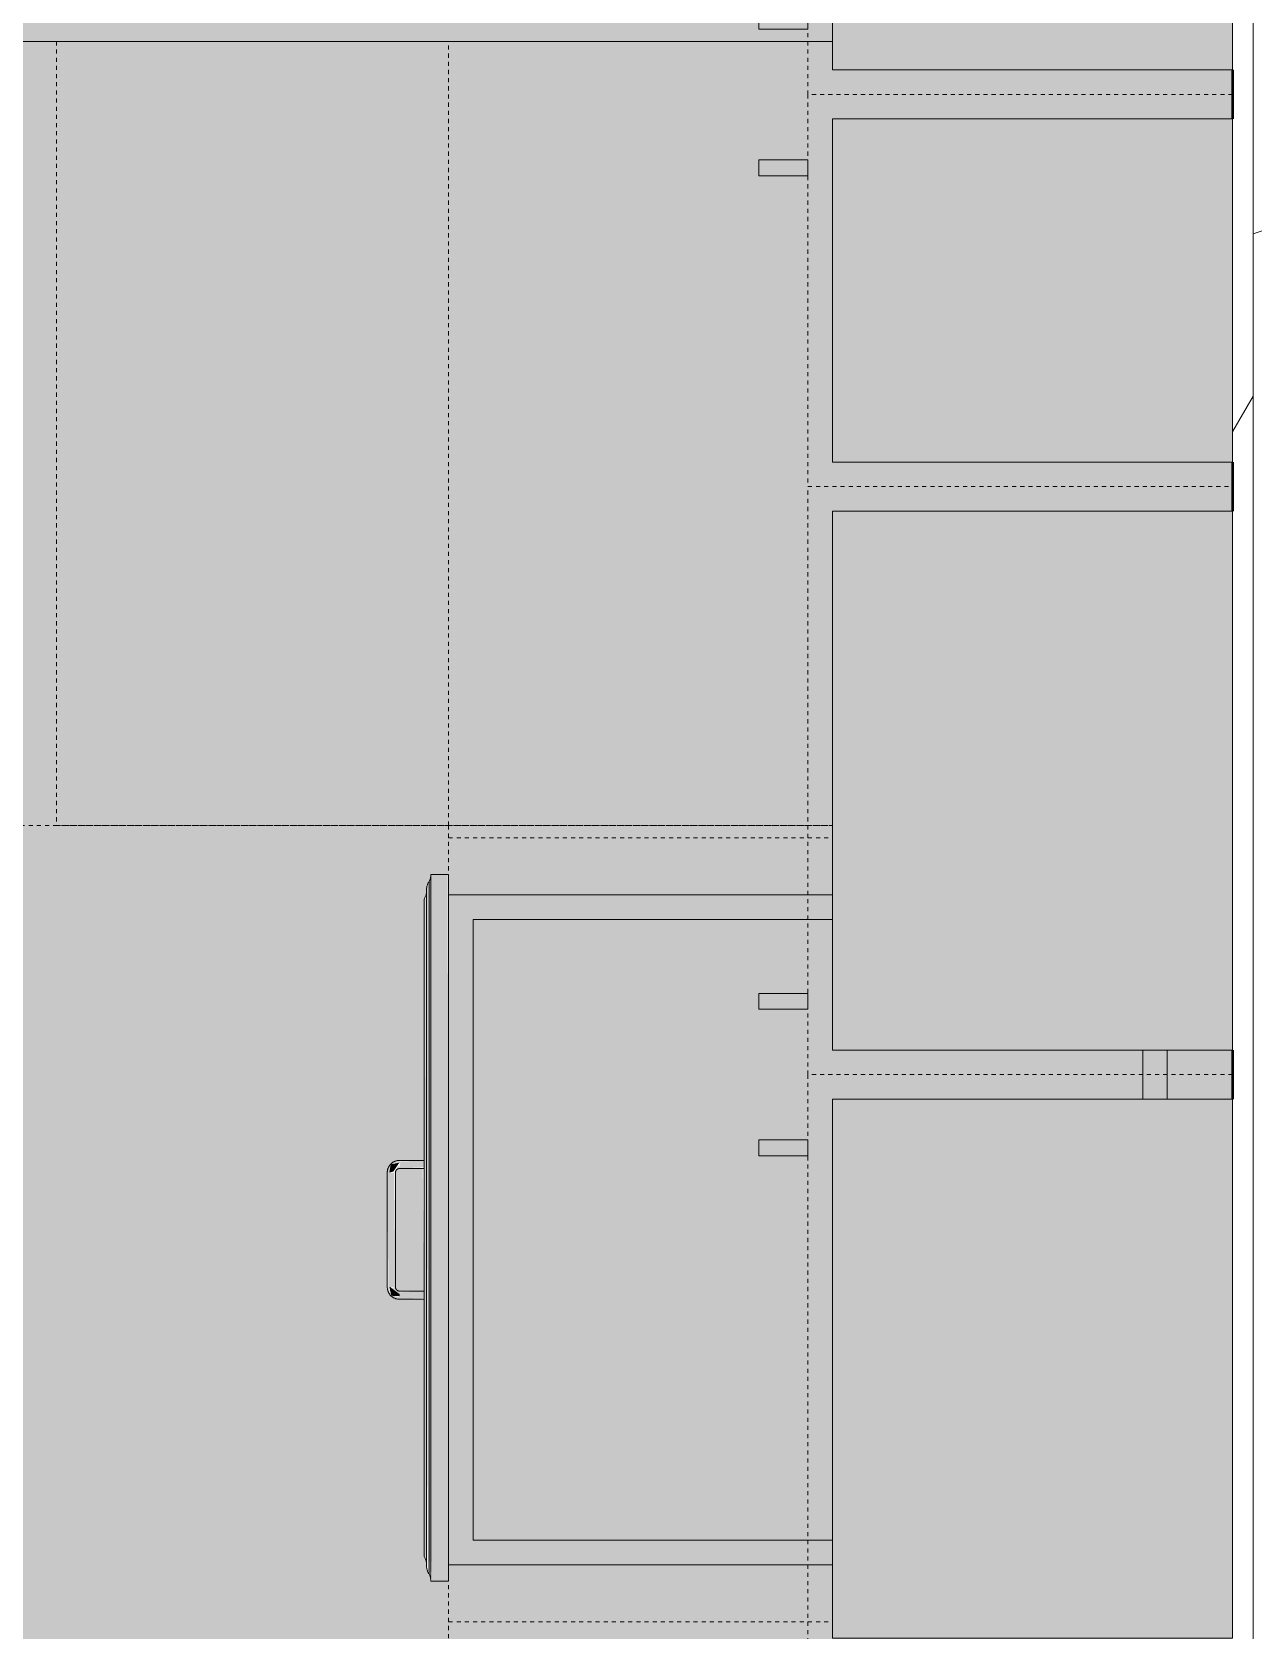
# Model space of a CAD drawing. Header units: inches. Extents: x -4218 to -1814, y 9706 to 12426.
# Drawn here: x -2681.45 to -2644.07, y 11794.99 to 11843.9 of the extents above; entities that cross this region are included whole.
import ezdxf

# ---------------------------------------------------------------- set-up
doc = ezdxf.new("R2010")
doc.units = ezdxf.units.IN
doc.header["$MEASUREMENT"] = 0
doc.linetypes.add('Dash', pattern=[0.25, 0.125, -0.125])
for name, color, linetype, lineweight in [('0-1', 7, 'Continuous', 5), ('0-2', 10, 'Continuous', 13), ('A-AREA-PATT-4', 41, 'Continuous', 9), ('A-WALL', 113, 'Continuous', 13), ('A-WALL-1', 8, 'Continuous', 5), ('A-WALL-3', 10, 'Continuous', 13), ('A-WALL-9', 113, 'Continuous', 50), ('A-WALL-PATT-4', 111, 'Continuous', 9), ('I-WALL-3', 2, 'Continuous', 50), ('Q-CASE', 31, 'Continuous', 9), ('Q-CASE-1', 9, 'Continuous', 9), ('Q-CASE-3', 7, 'Continuous', 9), ('Q-CASE-4', 7, 'Dash', 9), ('Q-CASE-HDLN-1', 7, 'Dash', 9), ('Q-CASE-HDLN-2', 31, 'Continuous', 9)]:
    doc.layers.add(name, color=color, linetype=linetype, lineweight=lineweight)
pattern_1 = [(0, (0, 0), (30.72, 7.68), [1.267, -21.773, 1.267, -21.773, -122.88]), (0, (0, 0), (30.72, 7.68), [-46.08, 1.267, -44.813, 1.267, -21.773, -53.76]), (0, (0, 0), (30.72, 7.68), [-115.2, 1.267, -14.093, 1.267, -37.133]), (120, (11.52, 3.84), (-22.011075, 22.7643004), [1.267, -21.773, 1.267, -21.773, -122.88]), (120, (11.52, 3.84), (-22.011075, 22.7643004), [-46.08, 1.267, -44.813, 1.267, -21.773, -53.76]), (120, (11.52, 3.84), (-22.011075, 22.7643004), [-115.2, 1.267, -14.093, 1.267, -37.133]), (240, (15.36, 19.2), (-8.708925, -30.4443004), [1.267, -21.773, 1.267, -21.773, -122.88]), (240, (15.36, 19.2), (-8.708925, -30.4443004), [-46.08, 1.267, -44.813, 1.267, -21.773, -53.76]), (240, (15.36, 19.2), (-8.708925, -30.4443004), [-115.2, 1.267, -14.093, 1.267, -37.133])]

# ---------------------------------------------------------------- blocks, each defined once
blk = doc.blocks.new('OD_CW_Countertop - OD_CW_Countertop-2487585-FLOOR PLAN - 3RD FLOOR')
at = {"layer": 'Q-CASE-HDLN-1'}
blk.add_line((0.738, -19.375), (97.088, -19.375), dxfattribs=at)
blk = doc.blocks.new('OD_CW_Countertop - OD_CW_Countertop-2386725-FLOOR PLAN - 3RD FLOOR')
at = {"layer": 'Q-CASE-HDLN-1'}
for p, q in [((44.738, 0), (70.363, 0)), ((70.363, 0), (70.363, -11.75))]:
    blk.add_line(p, q, dxfattribs=at)
blk = doc.blocks.new('300 Series Wall Hung Cabinet_301 - 18_-2356589-FLOOR PLAN - 3RD FLOOR')
at = {"layer": 'Q-CASE-1'}
for points in [[(8.25, -12.438), (8.25, -0.188), (-8.25, -0.188), (-8.25, -12.438), (5.25, -12.438)], [(-6.512, -14.687), (-6.512, -13.188), (-7, -13.188), (-7, -14.687)]]:
    blk.add_hatch(color=256, dxfattribs=at).paths.add_polyline_path(points, flags=0)
at = {"layer": 'Q-CASE-3'}
for p, q in [((8.25, -0.188), (-8.25, -0.188)), ((-8.25, -0.188), (-8.25, -12.438)), ((8.25, -12.438), (8.25, -0.188)), ((-8.25, -12.438), (8.25, -12.438)), ((-7, -13.188), (-6.512, -13.188)), ((-7, -13.188), (-7, -14.687)), ((-6.512, -14.687), (-6.512, -13.188)), ((-7, -14.687), (-6.512, -14.687))]:
    blk.add_line(p, q, dxfattribs=at)
at = {"layer": 'Q-CASE-4'}
for p, q in [((9, -0.188), (-9, -0.188)), ((-9, -0.188), (-9, -13.188)), ((9, -13.188), (9, -0.188)), ((-9, -13.188), (9, -13.188))]:
    blk.add_line(p, q, dxfattribs=at)
blk = doc.blocks.new('300 Series Wall Hung Cabinet_301 - 18_-2356570-FLOOR PLAN - 3RD FLOOR')
at = {"layer": 'Q-CASE-1'}
for points in [[(-7, 14.687), (-7, 13.188), (-6.512, 13.188), (-6.512, 14.687)], [(-8.25, 12.438), (-8.25, 0.187), (8.25, 0.187), (8.25, 12.438), (-4.25, 12.438)]]:
    blk.add_hatch(color=256, dxfattribs=at).paths.add_polyline_path(points, flags=0)
at = {"layer": 'Q-CASE-3'}
for p, q in [((-6.512, 14.687), (-7, 14.687)), ((-7, 14.687), (-7, 13.188)), ((-6.512, 13.188), (-6.512, 14.687)), ((-6.512, 13.188), (-7, 13.188)), ((8.25, 12.438), (-8.25, 12.438)), ((-8.25, 12.438), (-8.25, 0.187)), ((8.25, 0.187), (8.25, 12.438)), ((-8.25, 0.187), (8.25, 0.187))]:
    blk.add_line(p, q, dxfattribs=at)
at = {"layer": 'Q-CASE-4'}
for p, q in [((-9, 0.187), (-9, 13.188)), ((-9, 13.188), (9, 13.188)), ((9, 13.188), (9, 0.187)), ((9, 0.187), (-9, 0.187))]:
    blk.add_line(p, q, dxfattribs=at)
blk = doc.blocks.new('300 Series Wall Hung Cabinet_301 - 12_-2216986-FLOOR PLAN - 3RD FLOOR')
at = {"layer": 'Q-CASE-1'}
for points in [[(-5.25, -12.438), (5.25, -12.438), (5.25, -0.188), (-5.25, -0.188), (-5.25, -9.566)], [(-3.512, -14.687), (-3.512, -13.188), (-4, -13.188), (-4, -14.687)]]:
    blk.add_hatch(color=256, dxfattribs=at).paths.add_polyline_path(points, flags=0)
at = {"layer": 'Q-CASE-3'}
for p, q in [((5.25, -0.188), (-5.25, -0.188)), ((-5.25, -0.188), (-5.25, -12.438)), ((5.25, -12.438), (5.25, -0.188)), ((-5.25, -12.438), (5.25, -12.438)), ((-4, -13.188), (-3.512, -13.188)), ((-4, -13.188), (-4, -14.687)), ((-3.512, -14.687), (-3.512, -13.188)), ((-4, -14.687), (-3.512, -14.687))]:
    blk.add_line(p, q, dxfattribs=at)
at = {"layer": 'Q-CASE-4'}
for p, q in [((6, -0.188), (-6, -0.188)), ((-6, -0.188), (-6, -13.188)), ((6, -13.188), (6, -0.188)), ((-6, -13.188), (6, -13.188))]:
    blk.add_line(p, q, dxfattribs=at)
blk = doc.blocks.new('300 Series Wall Hung Cabinet_301 - 12_-2218017-FLOOR PLAN - 3RD FLOOR')
at = {"layer": 'Q-CASE-1'}
for points in [[(-4, 14.687), (-4, 13.188), (-3.512, 13.188), (-3.512, 14.687)], [(-5.071, 12.438), (-5.25, 12.438), (-5.25, 0.187), (5.25, 0.187), (5.25, 12.438), (-4.162, 12.438)]]:
    blk.add_hatch(color=256, dxfattribs=at).paths.add_polyline_path(points, flags=0)
at = {"layer": 'Q-CASE-3'}
for p, q in [((-3.512, 14.687), (-4, 14.687)), ((-4, 14.687), (-4, 13.188)), ((-3.512, 13.188), (-3.512, 14.687)), ((-3.512, 13.188), (-4, 13.188)), ((5.25, 12.438), (-5.25, 12.438)), ((-5.25, 12.438), (-5.25, 0.187)), ((5.25, 0.187), (5.25, 12.438)), ((-5.25, 0.187), (5.25, 0.187))]:
    blk.add_line(p, q, dxfattribs=at)
at = {"layer": 'Q-CASE-4'}
for p, q in [((-6, 0.187), (-6, 13.188)), ((-6, 13.188), (6, 13.188)), ((6, 13.188), (6, 0.187)), ((6, 0.187), (-6, 0.187))]:
    blk.add_line(p, q, dxfattribs=at)
blk = doc.blocks.new('Base_Unit_4_drawer_12137 - 24_-2386512-FLOOR PLAN - 3RD FLOOR')
at = {"layer": 'Q-CASE'}
h = blk.add_hatch(color=256, dxfattribs=at)
h.paths.add_polyline_path([(-8.762, -24), (10.988, -24), (10.988, -12.25), (10.238, -12.25), (10.238, -23.25), (-8.762, -23.25), (-8.762, -12.25), (-9.512, -12.25), (-9.512, -24)], flags=0)
h.paths.add_polyline_path([(-4.762, -2.75), (-3.262, -2.75), (-3.262, -2), (-4.762, -2), (-4.762, -2.18)], flags=0)
h = blk.add_hatch(color=256, dxfattribs=at)
h.paths.add_polyline_path([(-4.034, -23.25), (10.238, -23.25), (10.238, -12.25), (-3.262, -12.25), (-3.262, -2.75), (-4.762, -2.75), (-4.762, -12.25), (-8.762, -12.25), (-8.762, -23.25)], flags=0)
h.paths.add_polyline_path([(-6.012, -14.499), (-6.501, -14.499), (-6.501, -13), (-6.012, -13), (-6.012, -14)], flags=0)
h.paths.add_polyline_path([(-1.524, -14.499), (-2.012, -14.499), (-2.012, -13), (-1.524, -13), (-1.524, -14)], flags=0)
for points in [[(10.238, -24.543), (11.488, -24.5), (11.488, -24), (-10.137, -24.024), (-10.137, -24.543), (4.408, -24.543)], [(10.238, -24.592), (11.377, -24.556), (11.271, -24.543), (-10.026, -24.556), (-9.842, -24.592), (4.408, -24.592)], [(-9.664, -24.671), (11.193, -24.639), (11.271, -24.592), (-9.921, -24.592), (-9.755, -24.665)], [(4.408, -24.75), (10.738, -24.75), (10.917, -24.676), (10.238, -24.671), (-9.473, -24.703), (-9.387, -24.75), (2.858, -24.75)], [(-1.295, -25.5), (-1.142, -25.5), (-1.174, -24.75), (-1.383, -24.75), (-1.351, -25.5), (-1.325, -25.5)], [(2.738, -25.5), (2.858, -25.5), (2.826, -24.75), (2.617, -24.75), (2.649, -25.5), (2.705, -25.5)], [(-1.012, -25.812), (-1.047, -25.687), (-1.325, -25.5), (-1.262, -25.768), (-1.181, -25.782)], [(-1.012, -25.875), (2.488, -25.838), (2.488, -25.625), (-1.012, -25.662), (-1.012, -25.871)], [(2.488, -25.812), (2.756, -25.75), (2.77, -25.5), (2.705, -25.5), (2.488, -25.782)]]:
    blk.add_hatch(color=256, dxfattribs=at).paths.add_polyline_path(points, flags=0)
at = {"layer": 'Q-CASE-HDLN-1'}
for p, q in [((-11.262, -24), (-11.262, -12.25)), ((12.738, -24), (12.738, -12.25)), ((12.738, -24), (-11.262, -24))]:
    blk.add_line(p, q, dxfattribs=at)
at = {"layer": 'Q-CASE-HDLN-2'}
for p, q in [((-3.262, -2), (-4.762, -2)), ((-4.762, -2.75), (-3.262, -2.75)), ((-9.512, -12.25), (-9.512, -24)), ((-8.762, -23.25), (-8.762, -12.25)), ((10.238, -12.25), (10.238, -23.25)), ((10.988, -24), (10.988, -12.25)), ((10.238, -23.25), (-8.762, -23.25)), ((-10.137, -24), (11.488, -24)), ((-10.137, -24), (-10.137, -24.543)), ((11.488, -24), (11.488, -24.543)), ((-10.137, -24.543), (11.488, -24.543)), ((11.271, -24.592), (-9.921, -24.592)), ((-9.687, -24.672), (11.037, -24.672)), ((-1.383, -24.75), (-9.387, -24.75)), ((-1.387, -24.75), (-1.387, -25.5)), ((-1.387, -24.75), (-1.387, -25.5)), ((-1.387, -24.75), (-1.387, -25.5)), ((-1.387, -24.75), (-1.387, -25.5)), ((-1.387, -24.75), (-1.137, -24.75)), ((-1.383, -24.75), (-1.387, -24.75)), ((-1.137, -24.75), (-1.142, -24.75)), ((2.617, -24.75), (-1.142, -24.75)), ((-1.137, -25.5), (-1.137, -24.75)), ((-1.137, -25.5), (-1.137, -24.75)), ((-1.137, -25.5), (-1.137, -24.75)), ((-1.137, -25.5), (-1.137, -24.75)), ((2.613, -24.75), (2.613, -25.5)), ((2.613, -24.75), (2.613, -25.5)), ((2.613, -24.75), (2.613, -25.5)), ((2.613, -24.75), (2.613, -25.5)), ((2.617, -24.75), (2.613, -24.75)), ((2.613, -24.75), (2.863, -24.75)), ((2.863, -24.75), (2.858, -24.75)), ((10.738, -24.75), (2.858, -24.75)), ((2.863, -25.5), (2.863, -24.75)), ((2.863, -25.5), (2.863, -24.75)), ((2.863, -25.5), (2.863, -24.75)), ((2.863, -25.5), (2.863, -24.75)), ((2.488, -25.625), (-1.012, -25.625)), ((-1.012, -25.875), (2.488, -25.875))]:
    blk.add_line(p, q, dxfattribs=at)
at = {"layer": 'Q-CASE-HDLN-2', "flags": 128}
for points in [[(-1.387, -25.5), (-1.387, -25.515), (-1.386, -25.53), (-1.385, -25.545), (-1.383, -25.56), (-1.38, -25.575), (-1.377, -25.589), (-1.373, -25.604), (-1.368, -25.618), (-1.363, -25.632), (-1.358, -25.646), (-1.352, -25.66), (-1.345, -25.673), (-1.338, -25.686), (-1.33, -25.699), (-1.322, -25.712), (-1.313, -25.724), (-1.304, -25.736), (-1.294, -25.747), (-1.284, -25.758)], [(-1.387, -25.5), (-1.387, -25.515), (-1.386, -25.53), (-1.385, -25.545), (-1.383, -25.56), (-1.38, -25.575), (-1.377, -25.589), (-1.373, -25.604), (-1.368, -25.618), (-1.363, -25.632), (-1.358, -25.646), (-1.352, -25.66), (-1.345, -25.673), (-1.338, -25.686), (-1.33, -25.699), (-1.322, -25.712), (-1.313, -25.724), (-1.304, -25.736), (-1.294, -25.747), (-1.284, -25.758)], [(-1.387, -25.5), (-1.387, -25.515), (-1.386, -25.53), (-1.385, -25.545), (-1.383, -25.56), (-1.38, -25.575), (-1.377, -25.589), (-1.373, -25.604), (-1.368, -25.618), (-1.363, -25.632), (-1.358, -25.646), (-1.352, -25.66), (-1.345, -25.673), (-1.338, -25.686), (-1.33, -25.699), (-1.322, -25.712), (-1.313, -25.724), (-1.304, -25.736), (-1.294, -25.747), (-1.284, -25.758)], [(-1.387, -25.5), (-1.387, -25.515), (-1.386, -25.53), (-1.385, -25.545), (-1.383, -25.56), (-1.38, -25.575), (-1.377, -25.589), (-1.373, -25.604), (-1.368, -25.618), (-1.363, -25.632), (-1.358, -25.646), (-1.352, -25.66), (-1.345, -25.673), (-1.338, -25.686), (-1.33, -25.699), (-1.322, -25.712), (-1.313, -25.724), (-1.304, -25.736), (-1.294, -25.747), (-1.284, -25.758), (-1.274, -25.769), (-1.263, -25.779), (-1.251, -25.789), (-1.239, -25.798), (-1.227, -25.807), (-1.215, -25.816), (-1.202, -25.823), (-1.189, -25.831), (-1.176, -25.838), (-1.162, -25.844), (-1.148, -25.85), (-1.134, -25.855), (-1.12, -25.859), (-1.105, -25.863), (-1.091, -25.867), (-1.076, -25.87), (-1.061, -25.872), (-1.046, -25.873), (-1.031, -25.875), (-1.016, -25.875), (-1.012, -25.875)], [(-1.263, -25.779), (-1.251, -25.789), (-1.239, -25.798), (-1.227, -25.807), (-1.215, -25.816), (-1.202, -25.823), (-1.189, -25.831), (-1.176, -25.838), (-1.162, -25.844), (-1.148, -25.85), (-1.134, -25.855), (-1.12, -25.859), (-1.105, -25.863), (-1.091, -25.867), (-1.076, -25.87), (-1.061, -25.872), (-1.046, -25.873), (-1.031, -25.875), (-1.016, -25.875), (-1.012, -25.875)], [(-1.263, -25.779), (-1.251, -25.789), (-1.239, -25.798), (-1.227, -25.807), (-1.215, -25.816), (-1.202, -25.823), (-1.189, -25.831), (-1.176, -25.838), (-1.162, -25.844), (-1.148, -25.85), (-1.134, -25.855), (-1.12, -25.859), (-1.105, -25.863), (-1.091, -25.867), (-1.076, -25.87), (-1.061, -25.872), (-1.046, -25.873), (-1.031, -25.875), (-1.016, -25.875), (-1.012, -25.875)], [(-1.263, -25.779), (-1.251, -25.789), (-1.239, -25.798), (-1.227, -25.807), (-1.215, -25.816), (-1.202, -25.823), (-1.189, -25.831), (-1.176, -25.838), (-1.162, -25.844), (-1.148, -25.85), (-1.134, -25.855), (-1.12, -25.859), (-1.105, -25.863), (-1.091, -25.867), (-1.076, -25.87), (-1.061, -25.872), (-1.046, -25.873), (-1.031, -25.875), (-1.016, -25.875), (-1.012, -25.875)], [(-1.012, -25.625), (-1.017, -25.625), (-1.022, -25.625), (-1.027, -25.624), (-1.032, -25.623), (-1.037, -25.623), (-1.042, -25.621), (-1.047, -25.62), (-1.052, -25.619), (-1.056, -25.617), (-1.061, -25.615), (-1.066, -25.613), (-1.07, -25.611), (-1.074, -25.608), (-1.079, -25.606), (-1.083, -25.603), (-1.087, -25.6), (-1.091, -25.597), (-1.095, -25.594), (-1.098, -25.591), (-1.102, -25.587), (-1.105, -25.583), (-1.109, -25.58), (-1.112, -25.576), (-1.115, -25.572), (-1.117, -25.568), (-1.12, -25.563), (-1.123, -25.559), (-1.125, -25.554), (-1.127, -25.55), (-1.129, -25.545), (-1.131, -25.541), (-1.132, -25.536), (-1.133, -25.531), (-1.135, -25.526), (-1.135, -25.521), (-1.136, -25.516), (-1.137, -25.511), (-1.137, -25.506), (-1.137, -25.501), (-1.137, -25.5)], [(-1.012, -25.625), (-1.017, -25.625), (-1.022, -25.625), (-1.027, -25.624), (-1.032, -25.623), (-1.037, -25.623), (-1.042, -25.621), (-1.047, -25.62), (-1.052, -25.619), (-1.056, -25.617), (-1.061, -25.615), (-1.066, -25.613), (-1.07, -25.611), (-1.074, -25.608), (-1.079, -25.606), (-1.083, -25.603), (-1.087, -25.6), (-1.091, -25.597), (-1.095, -25.594), (-1.098, -25.591), (-1.102, -25.587), (-1.105, -25.583), (-1.109, -25.58), (-1.112, -25.576), (-1.115, -25.572), (-1.117, -25.568), (-1.12, -25.563), (-1.123, -25.559), (-1.125, -25.554), (-1.127, -25.55), (-1.129, -25.545), (-1.131, -25.541), (-1.132, -25.536), (-1.133, -25.531), (-1.135, -25.526), (-1.135, -25.521), (-1.136, -25.516), (-1.137, -25.511), (-1.137, -25.506), (-1.137, -25.501), (-1.137, -25.5)], [(-1.012, -25.625), (-1.017, -25.625), (-1.022, -25.625), (-1.027, -25.624), (-1.032, -25.623), (-1.037, -25.623), (-1.042, -25.621), (-1.047, -25.62), (-1.052, -25.619), (-1.056, -25.617), (-1.061, -25.615), (-1.066, -25.613), (-1.07, -25.611), (-1.074, -25.608), (-1.079, -25.606), (-1.083, -25.603), (-1.087, -25.6), (-1.091, -25.597), (-1.095, -25.594), (-1.098, -25.591), (-1.102, -25.587), (-1.105, -25.583), (-1.109, -25.58), (-1.112, -25.576), (-1.115, -25.572), (-1.117, -25.568), (-1.12, -25.563), (-1.123, -25.559), (-1.125, -25.554), (-1.127, -25.55), (-1.129, -25.545), (-1.131, -25.541), (-1.132, -25.536), (-1.133, -25.531), (-1.135, -25.526), (-1.135, -25.521), (-1.136, -25.516), (-1.137, -25.511), (-1.137, -25.506), (-1.137, -25.501), (-1.137, -25.5)], [(-1.012, -25.625), (-1.017, -25.625), (-1.022, -25.625), (-1.027, -25.624), (-1.032, -25.623), (-1.037, -25.623), (-1.042, -25.621), (-1.047, -25.62), (-1.052, -25.619), (-1.056, -25.617), (-1.061, -25.615), (-1.066, -25.613), (-1.07, -25.611), (-1.074, -25.608), (-1.079, -25.606), (-1.083, -25.603), (-1.087, -25.6), (-1.091, -25.597), (-1.095, -25.594), (-1.098, -25.591), (-1.102, -25.587), (-1.105, -25.583), (-1.109, -25.58), (-1.112, -25.576), (-1.115, -25.572), (-1.117, -25.568), (-1.12, -25.563), (-1.123, -25.559), (-1.125, -25.554), (-1.127, -25.55), (-1.129, -25.545), (-1.131, -25.541), (-1.132, -25.536), (-1.133, -25.531), (-1.135, -25.526), (-1.135, -25.521), (-1.136, -25.516), (-1.137, -25.511), (-1.137, -25.506), (-1.137, -25.501), (-1.137, -25.5)], [(2.488, -25.875), (2.503, -25.875), (2.518, -25.874), (2.533, -25.872), (2.547, -25.87), (2.562, -25.868), (2.577, -25.864), (2.591, -25.86), (2.606, -25.856), (2.62, -25.851), (2.634, -25.845), (2.647, -25.839), (2.661, -25.833), (2.674, -25.825), (2.687, -25.818), (2.699, -25.81), (2.712, -25.801), (2.724, -25.792), (2.735, -25.782), (2.746, -25.772), (2.757, -25.761), (2.767, -25.75), (2.777, -25.739), (2.786, -25.727), (2.795, -25.715), (2.803, -25.703), (2.811, -25.69), (2.818, -25.677), (2.825, -25.663), (2.832, -25.65), (2.837, -25.636), (2.842, -25.622), (2.847, -25.608), (2.851, -25.593), (2.854, -25.578), (2.857, -25.564), (2.86, -25.549), (2.861, -25.534), (2.862, -25.519), (2.863, -25.504), (2.863, -25.5)], [(2.613, -25.5), (2.613, -25.505), (2.612, -25.51), (2.612, -25.515), (2.611, -25.52), (2.61, -25.525), (2.609, -25.53), (2.608, -25.535), (2.606, -25.539), (2.605, -25.544), (2.603, -25.549), (2.601, -25.553), (2.599, -25.558), (2.596, -25.562), (2.594, -25.566), (2.591, -25.571), (2.588, -25.575), (2.585, -25.579), (2.582, -25.582), (2.578, -25.586), (2.575, -25.59), (2.571, -25.593), (2.567, -25.596), (2.563, -25.599), (2.559, -25.602), (2.555, -25.605), (2.551, -25.608), (2.547, -25.61), (2.542, -25.613), (2.538, -25.615), (2.533, -25.617), (2.528, -25.618), (2.524, -25.62), (2.519, -25.621), (2.514, -25.622), (2.509, -25.623), (2.504, -25.624), (2.499, -25.624), (2.494, -25.625), (2.489, -25.625), (2.488, -25.625)], [(2.488, -25.875), (2.503, -25.875), (2.518, -25.874), (2.533, -25.872), (2.547, -25.87), (2.562, -25.868), (2.577, -25.864), (2.591, -25.86), (2.606, -25.856), (2.62, -25.851), (2.634, -25.845), (2.647, -25.839), (2.661, -25.833), (2.674, -25.825), (2.687, -25.818), (2.699, -25.81), (2.712, -25.801), (2.724, -25.792), (2.735, -25.782), (2.746, -25.772)], [(2.488, -25.875), (2.503, -25.875), (2.518, -25.874), (2.533, -25.872), (2.547, -25.87), (2.562, -25.868), (2.577, -25.864), (2.591, -25.86), (2.606, -25.856), (2.62, -25.851), (2.634, -25.845), (2.647, -25.839), (2.661, -25.833), (2.674, -25.825), (2.687, -25.818), (2.699, -25.81), (2.712, -25.801), (2.724, -25.792), (2.735, -25.782), (2.746, -25.772)], [(2.488, -25.875), (2.503, -25.875), (2.518, -25.874), (2.533, -25.872), (2.547, -25.87), (2.562, -25.868), (2.577, -25.864), (2.591, -25.86), (2.606, -25.856), (2.62, -25.851), (2.634, -25.845), (2.647, -25.839), (2.661, -25.833), (2.674, -25.825), (2.687, -25.818), (2.699, -25.81), (2.712, -25.801), (2.724, -25.792), (2.735, -25.782), (2.746, -25.772)], [(2.613, -25.5), (2.613, -25.505), (2.612, -25.51), (2.612, -25.515), (2.611, -25.52), (2.61, -25.525), (2.609, -25.53), (2.608, -25.535), (2.606, -25.539), (2.605, -25.544), (2.603, -25.549), (2.601, -25.553), (2.599, -25.558), (2.596, -25.562), (2.594, -25.566), (2.591, -25.571), (2.588, -25.575), (2.585, -25.579), (2.582, -25.582), (2.578, -25.586), (2.575, -25.59), (2.571, -25.593), (2.567, -25.596), (2.563, -25.599), (2.559, -25.602), (2.555, -25.605), (2.551, -25.608), (2.547, -25.61), (2.542, -25.613), (2.538, -25.615), (2.533, -25.617), (2.528, -25.618), (2.524, -25.62), (2.519, -25.621), (2.514, -25.622), (2.509, -25.623), (2.504, -25.624), (2.499, -25.624), (2.494, -25.625), (2.489, -25.625)], [(2.613, -25.5), (2.613, -25.505), (2.612, -25.51), (2.612, -25.515), (2.611, -25.52), (2.61, -25.525), (2.609, -25.53), (2.608, -25.535), (2.606, -25.539), (2.605, -25.544), (2.603, -25.549), (2.601, -25.553), (2.599, -25.558), (2.596, -25.562), (2.594, -25.566), (2.591, -25.571), (2.588, -25.575), (2.585, -25.579), (2.582, -25.582), (2.578, -25.586), (2.575, -25.59), (2.571, -25.593), (2.567, -25.596), (2.563, -25.599), (2.559, -25.602), (2.555, -25.605), (2.551, -25.608), (2.547, -25.61), (2.542, -25.613), (2.538, -25.615), (2.533, -25.617), (2.528, -25.618), (2.524, -25.62), (2.519, -25.621), (2.514, -25.622), (2.509, -25.623), (2.504, -25.624), (2.499, -25.624), (2.494, -25.625), (2.489, -25.625)], [(2.613, -25.5), (2.613, -25.505), (2.612, -25.51), (2.612, -25.515), (2.611, -25.52), (2.61, -25.525), (2.609, -25.53), (2.608, -25.535), (2.606, -25.539), (2.605, -25.544), (2.603, -25.549), (2.601, -25.553), (2.599, -25.558), (2.596, -25.562), (2.594, -25.566), (2.591, -25.571), (2.588, -25.575), (2.585, -25.579), (2.582, -25.582), (2.578, -25.586), (2.575, -25.59), (2.571, -25.593), (2.567, -25.596), (2.563, -25.599), (2.559, -25.602), (2.555, -25.605), (2.551, -25.608), (2.547, -25.61), (2.542, -25.613), (2.538, -25.615), (2.533, -25.617), (2.528, -25.618), (2.524, -25.62), (2.519, -25.621), (2.514, -25.622), (2.509, -25.623), (2.504, -25.624), (2.499, -25.624), (2.494, -25.625), (2.489, -25.625)], [(2.767, -25.75), (2.777, -25.739), (2.786, -25.727), (2.795, -25.715), (2.803, -25.703), (2.811, -25.69), (2.818, -25.677), (2.825, -25.663), (2.832, -25.65), (2.837, -25.636), (2.842, -25.622), (2.847, -25.608), (2.851, -25.593), (2.854, -25.578), (2.857, -25.564), (2.86, -25.549), (2.861, -25.534), (2.862, -25.519), (2.863, -25.504), (2.863, -25.5)], [(2.767, -25.75), (2.777, -25.739), (2.786, -25.727), (2.795, -25.715), (2.803, -25.703), (2.811, -25.69), (2.818, -25.677), (2.825, -25.663), (2.832, -25.65), (2.837, -25.636), (2.842, -25.622), (2.847, -25.608), (2.851, -25.593), (2.854, -25.578), (2.857, -25.564), (2.86, -25.549), (2.861, -25.534), (2.862, -25.519), (2.863, -25.504), (2.863, -25.5)], [(2.767, -25.75), (2.777, -25.739), (2.786, -25.727), (2.795, -25.715), (2.803, -25.703), (2.811, -25.69), (2.818, -25.677), (2.825, -25.663), (2.832, -25.65), (2.837, -25.636), (2.842, -25.622), (2.847, -25.608), (2.851, -25.593), (2.854, -25.578), (2.857, -25.564), (2.86, -25.549), (2.861, -25.534), (2.862, -25.519), (2.863, -25.504), (2.863, -25.5)]]:
    blk.add_lwpolyline(points, dxfattribs=at)
at = {"layer": 'Q-CASE-HDLN-2'}
for points in [[(-9.921, -24.592), (-9.955, -24.576), (-10.025, -24.551), (-10.099, -24.543), (-10.137, -24.543)], [(-9.664, -24.671), (-9.695, -24.673), (-9.755, -24.669), (-9.844, -24.642), (-9.896, -24.611), (-9.921, -24.592)], [(-9.755, -24.665), (-9.725, -24.671), (-9.694, -24.673), (-9.664, -24.671)], [(-9.664, -24.671), (-9.695, -24.673), (-9.725, -24.671), (-9.755, -24.665)], [(-9.755, -24.665), (-9.725, -24.671), (-9.694, -24.673), (-9.664, -24.671)], [(-9.664, -24.671), (-9.695, -24.673), (-9.725, -24.671), (-9.755, -24.665)], [(-9.755, -24.665), (-9.725, -24.671), (-9.694, -24.673), (-9.664, -24.671)], [(-9.387, -24.75), (-9.414, -24.731), (-9.471, -24.7), (-9.535, -24.682), (-9.567, -24.676)], [(10.917, -24.676), (10.885, -24.682), (10.822, -24.7), (10.764, -24.731), (10.738, -24.75)], [(11.271, -24.592), (11.247, -24.611), (11.194, -24.642), (11.106, -24.669), (11.045, -24.673), (11.014, -24.671)], [(11.105, -24.665), (11.076, -24.671), (11.045, -24.673), (11.014, -24.671)], [(11.105, -24.665), (11.075, -24.671), (11.045, -24.673), (11.014, -24.671)], [(11.105, -24.665), (11.076, -24.671), (11.045, -24.673), (11.014, -24.671)], [(11.105, -24.665), (11.075, -24.671), (11.045, -24.673), (11.014, -24.671)], [(11.105, -24.665), (11.076, -24.671), (11.045, -24.673), (11.014, -24.671)], [(11.488, -24.543), (11.45, -24.543), (11.376, -24.551), (11.305, -24.576), (11.271, -24.592)]]:
    blk.add_open_spline(points, degree=3, dxfattribs=at)
blk = doc.blocks.new('Base Cabinet-Single Door - 12_-V40-FLOOR PLAN - 3RD FLOOR')
at = {"layer": 'Q-CASE-4'}
for p, q in [((-5.262, 24), (-5.262, 0)), ((6.738, 24), (-5.262, 24)), ((6.738, 0), (6.738, 24)), ((-5.262, 0), (6.738, 0))]:
    blk.add_line(p, q, dxfattribs=at)
blk = doc.blocks.new('CTR - 1st Phase - Unit Layouts_rvt-1-FLOOR PLAN - 3RD FLOOR')
at = {"layer": 'A-WALL-1'}
h = blk.add_hatch(color=256, dxfattribs=at)
h.paths.add_polyline_path([(-2682.199, 11843.614), (-2656.949, 11843.614), (-2656.949, 11848.989), (-2753.299, 11848.989), (-2753.299, 11843.614), (-2682.949, 11843.614)], flags=0)
h.paths.add_polyline_path([(-2659.198, 11843.989), (-2659.198, 11844.478), (-2657.699, 11844.478), (-2657.699, 11843.989), (-2658.699, 11843.989)], flags=0)
at = {"layer": 'A-WALL-3'}
blk.add_line((-2656.949, 11843.614), (-2753.299, 11843.614), dxfattribs=at)
at = {"layer": '0-2'}
blk.add_blockref('OD_CW_Countertop - OD_CW_Countertop-2487585-FLOOR PLAN - 3RD FLOOR', (-2754.036, 11838.989), dxfattribs=at)
for name, p, rotation in [('300 Series Wall Hung Cabinet_301 - 12_-2218017-FLOOR PLAN - 3RD FLOOR', (-2644.511, 11847.989), 90.0000000000097), ('Base Cabinet-Single Door - 12_-V40-FLOOR PLAN - 3RD FLOOR', (-2673.961, 11843.614), 180), ('300 Series Wall Hung Cabinet_301 - 12_-2216986-FLOOR PLAN - 3RD FLOOR', (-2644.511, 11835.989), 270.0000000000097), ('300 Series Wall Hung Cabinet_301 - 18_-2356570-FLOOR PLAN - 3RD FLOOR', (-2644.511, 11820.989), 90.0000000000097), ('Base_Unit_4_drawer_12137 - 24_-2386512-FLOOR PLAN - 3RD FLOOR', (-2644.699, 11807.977), 270.00000000001), ('OD_CW_Countertop - OD_CW_Countertop-2386725-FLOOR PLAN - 3RD FLOOR', (-2668.699, 11749.252), 89.99999999998381), ('300 Series Wall Hung Cabinet_301 - 18_-2356589-FLOOR PLAN - 3RD FLOOR', (-2644.511, 11802.989), 270.0000000000097)]:
    blk.add_blockref(name, p, dxfattribs=dict(at, rotation=rotation))

msp = doc.modelspace()

# ---------------------------------------------------------------- hatches: boundary and pattern name
at = {"layer": 'A-AREA-PATT-4'}
h = msp.add_hatch(color=256, dxfattribs=at)
h.paths.add_polyline_path([(-2743.19874, 11743.9894), (-2744.94874, 11743.9894), (-2744.94874, 11779.9894), (-2743.19874, 11779.9894), (-2743.19874, 11757.28897)], flags=0)
h.paths.add_polyline_path([(-2844.33079, 11725.9894), (-2805.89874, 11725.9894), (-2805.89874, 11743.9894), (-2803.89874, 11743.9894), (-2803.89874, 11761.9894), (-2813.83079, 11761.9894), (-2813.83079, 11766.7394), (-2799.14874, 11766.7394), (-2799.14874, 11743.9894), (-2779.19874, 11743.9894), (-2779.19874, 11742.0519), (-2778.57374, 11742.0519), (-2778.57374, 11739.9894), (-2743.82374, 11739.9894), (-2743.82374, 11742.0519), (-2743.19874, 11742.0519), (-2743.19874, 11743.9894), (-2731.92374, 11743.9894), (-2731.92374, 11725.9894), (-2688.44874, 11725.9894), (-2688.44874, 11738.2394), (-2674.94874, 11738.2394), (-2674.94874, 11725.9894), (-2672.94874, 11725.9894), (-2672.94874, 11738.2394), (-2659.44874, 11738.2394), (-2659.44874, 11725.9894), (-2644.69874, 11725.9894), (-2644.69874, 11740.7394), (-2656.94874, 11740.7394), (-2656.94874, 11751.2394), (-2644.69874, 11751.2394), (-2644.69874, 11752.7394), (-2656.94874, 11752.7394), (-2656.94874, 11763.2394), (-2644.69874, 11763.2394), (-2644.69874, 11764.10751), (-2645.07374, 11764.10751), (-2645.07374, 11763.9894), (-2669.07374, 11763.9894), (-2669.07374, 11793.9894), (-2644.69874, 11793.9894), (-2644.69874, 11794.7394), (-2656.94874, 11794.7394), (-2656.94874, 11796.9894), (-2668.69874, 11796.9894), (-2668.69874, 11796.4894), (-2669.24181, 11796.4894), (-2669.29106, 11796.70578), (-2669.36411, 11796.87162), (-2669.40172, 11797.15391), (-2669.44874, 11797.2394), (-2669.44874, 11805.11866), (-2670.19874, 11805.15101), (-2670.19874, 11805.1769), (-2670.46661, 11805.2394), (-2670.53713, 11805.4894), (-2670.57374, 11805.4894), (-2670.53713, 11808.9894), (-2670.51124, 11808.9894), (-2670.41874, 11809.26262), (-2670.19874, 11809.32778), (-2670.19874, 11809.36014), (-2669.44874, 11809.36014), (-2669.44874, 11817.3644), (-2669.3749, 11817.54367), (-2669.33743, 11817.81943), (-2669.25428, 11818.00344), (-2669.24181, 11818.1144), (-2668.69874, 11818.1144), (-2668.69874, 11817.4894), (-2656.94874, 11817.4894), (-2656.94874, 11829.2394), (-2644.69874, 11829.2394), (-2644.69874, 11830.7394), (-2656.94874, 11830.7394), (-2656.94874, 11841.2394), (-2644.69874, 11841.2394), (-2644.69874, 11842.7394), (-2656.94874, 11842.7394), (-2656.94874, 11843.6144), (-2682.19874, 11843.6144), (-2682.19874, 11819.6144), (-2682.94874, 11819.6144), (-2682.94874, 11819.1144), (-2696.82374, 11819.1144), (-2696.82374, 11818.6144), (-2697.32374, 11818.6144), (-2697.32374, 11819.1144), (-2698.32374, 11819.1144), (-2698.32374, 11819.6144), (-2699.07374, 11819.6144), (-2699.07374, 11819.1144), (-2700.07374, 11819.1144), (-2700.07374, 11818.6144), (-2700.57374, 11818.6144), (-2700.57374, 11819.1144), (-2714.44874, 11819.1144), (-2714.44874, 11819.6144), (-2715.19874, 11819.6144), (-2715.19874, 11843.6144), (-2717.07374, 11843.6144), (-2717.09579, 11816.883), (-2717.13139, 11816.79705), (-2717.27059, 11816.7394), (-2718.16667, 11816.71831), (-2718.16667, 11816.4894), (-2720.78984, 11816.4894), (-2720.78984, 11816.2394), (-2721.38039, 11816.2394), (-2721.38039, 11816.4894), (-2721.97095, 11816.4894), (-2721.97095, 11816.2394), (-2722.5615, 11816.2394), (-2722.5615, 11816.4894), (-2723.15205, 11816.4894), (-2723.15205, 11816.2394), (-2723.7426, 11816.2394), (-2723.7426, 11816.4894), (-2724.33315, 11816.4894), (-2724.33315, 11816.2394), (-2724.9237, 11816.2394), (-2724.9237, 11816.4894), (-2734.28119, 11816.4894), (-2734.31473, 11816.2394), (-2736.24969, 11816.2394), (-2736.24969, 11816.4894), (-2739.98079, 11816.4894), (-2739.98079, 11816.7394), (-2740.92783, 11816.7461), (-2741.07374, 11816.93625), (-2741.07374, 11843.6144), (-2753.29874, 11843.6144), (-2753.29874, 11848.9894), (-2656.94874, 11848.9894), (-2656.94874, 11853.2394), (-2644.69874, 11853.2394), (-2644.69874, 12085.1894), (-2645.54874, 12085.1894), (-2645.54874, 12109.7144), (-2714.91124, 12109.7144), (-2714.91124, 12112.5894), (-2752.93624, 12112.5894), (-2752.93624, 12109.7144), (-2801.12374, 12109.7144), (-2801.12374, 11923.5394), (-2805.87374, 11923.5394), (-2805.87374, 12077.4394), (-2806.43624, 12077.4394), (-2806.43624, 12082.1894), (-2805.87374, 12082.1894), (-2805.87374, 12109.7144), (-2825.42754, 12109.7144), (-2825.42754, 12082.1894), (-2826.43624, 12082.1894), (-2826.43624, 12077.4394), (-2831.56124, 12077.4394), (-2831.56124, 12082.1894), (-2830.17754, 12082.1894), (-2830.17754, 12109.7144), (-2835.12374, 12109.7144), (-2835.12374, 12087.4019), (-2862.99874, 12087.4019), (-2862.99874, 12109.7144), (-2863.57374, 12109.7144), (-2863.57374, 12082.1894), (-2861.56124, 12082.1894), (-2861.56124, 12077.4394), (-2868.32374, 12077.4394), (-2868.32374, 12109.7144), (-2932.52374, 12109.7144), (-2932.52374, 11855.7894), (-2904.77374, 11855.7894), (-2904.77374, 11851.0394), (-2932.52374, 11851.0394), (-2932.52374, 11793.43671), (-2924.79752, 11793.43671), (-2923.8331, 11793.30974), (-2922.9344, 11792.93749), (-2922.16268, 11792.34532), (-2921.57051, 11791.5736), (-2921.19826, 11790.67491), (-2921.07129, 11789.63418), (-2921.07129, 11788.32215), (-2918.04752, 11788.66987), (-2917.04752, 11789.86162), (-2916.04752, 11790.42839), (-2915.04752, 11790.69633), (-2914.04371, 11790.87333), (-2913.04752, 11790.96049), (-2911.05513, 11790.78618), (-2909.04752, 11790.24824), (-2907.04752, 11789.5203), (-2905.04752, 11788.58768), (-2903.04752, 11787.20025), (-2902.04752, 11786.20025), (-2901.54752, 11785.33423), (-2901.04752, 11783.96049), (-2901.04752, 11782.96049), (-2901.54752, 11781.58675), (-2902.04752, 11780.72072), (-2903.04752, 11779.72072), (-2905.04752, 11778.33329), (-2907.05581, 11777.39766), (-2909.38785, 11776.58155), (-2911.05513, 11776.1348), (-2913.04752, 11775.96049), (-2914.53799, 11776.1348), (-2915.04752, 11776.22464), (-2916.04752, 11776.49259), (-2917.04752, 11777.05935), (-2918.04752, 11778.25111), (-2921.07129, 11778.59883), (-2921.07129, 11777.21049), (-2921.19826, 11776.24607), (-2921.57051, 11775.34738), (-2922.16268, 11774.57565), (-2922.9344, 11773.98349), (-2923.92551, 11773.59907), (-2924.79752, 11773.48427), (-2932.52374, 11773.48427), (-2932.52374, 11725.9894), (-2910.01285, 11725.9894), (-2910.01285, 11761.9894), (-2905.26285, 11761.9894), (-2905.26285, 11725.9894), (-2869.26285, 11725.9894), (-2869.26285, 11779.6394), (-2864.51285, 11779.6394), (-2864.51285, 11766.7394), (-2849.83079, 11766.7394), (-2849.83079, 11761.9894), (-2864.51285, 11761.9894), (-2864.51285, 11725.9894), (-2856.39101, 11725.9894)], flags=0)
h.paths.add_polyline_path([(-2844.33079, 11726.7394), (-2844.33079, 11752.7394), (-2819.33079, 11752.7394), (-2819.33079, 11726.7394), (-2822.62376, 11726.7394)], flags=0)
h.paths.add_polyline_path([(-2729.94874, 11727.9894), (-2729.94874, 11757.9894), (-2694.19874, 11757.9894), (-2694.19874, 11727.9894), (-2726.42805, 11727.9894)], flags=0)
h.paths.add_polyline_path([(-2676.68718, 11738.9894), (-2676.68718, 11740.48865), (-2676.19874, 11740.48865), (-2676.19874, 11738.9894)], flags=0)
h.paths.add_polyline_path([(-2671.69874, 11738.9894), (-2671.69874, 11740.48865), (-2671.21029, 11740.48865), (-2671.21029, 11738.9894)], flags=0)
h.paths.add_polyline_path([(-2658.69919, 11749.50095), (-2659.19799, 11749.50095), (-2659.19799, 11749.9894), (-2657.69874, 11749.9894), (-2657.69874, 11749.50095)], flags=0)
h.paths.add_polyline_path([(-2672.94874, 11750.7394), (-2673.06948, 11750.7394), (-2673.03713, 11751.4894), (-2673.01124, 11751.52403), (-2673.19874, 11751.6769), (-2673.19874, 11751.6144), (-2676.69874, 11751.65101), (-2676.73337, 11751.6769), (-2676.88624, 11751.4894), (-2676.828, 11751.4894), (-2676.86035, 11750.7394), (-2677.06948, 11750.7394), (-2677.03713, 11751.4894), (-2677.01124, 11751.4894), (-2676.9639, 11751.75456), (-2676.69874, 11751.82778), (-2676.69874, 11751.8644), (-2673.19874, 11751.82778), (-2673.19874, 11751.8019), (-2672.93086, 11751.7394), (-2672.86035, 11751.4894), (-2672.828, 11751.4894), (-2672.86035, 11750.7394), (-2672.91638, 11750.7394)], flags=0)
h.paths.add_polyline_path([(-2659.19799, 11753.9894), (-2659.19799, 11754.47784), (-2657.69874, 11754.47784), (-2657.69874, 11753.9894), (-2658.69919, 11753.9894)], flags=0)
h.paths.add_polyline_path([(-2928.01285, 11757.2394), (-2929.82374, 11757.2394), (-2929.82374, 11761.9894), (-2928.01285, 11761.9894), (-2928.01285, 11757.28897)], flags=0)
h.paths.add_polyline_path([(-2890.15826, 11763.68732), (-2907.01285, 11763.68732), (-2907.04188, 11763.93732), (-2931.01285, 11763.95862), (-2931.01285, 11765.18732), (-2907.01285, 11765.18732), (-2907.01285, 11765.43732), (-2905.77887, 11765.43732), (-2905.77887, 11765.6144), (-2904.27887, 11765.6144), (-2904.27887, 11765.43732), (-2889.01285, 11765.43732), (-2889.01285, 11765.18732), (-2886.01285, 11765.16602), (-2886.01285, 11763.93732), (-2889.01285, 11763.93732), (-2889.01285, 11763.68732)], flags=0)
h.paths.add_polyline_path([(-2887.51285, 11765.2888), (-2887.51285, 11765.6144), (-2886.01285, 11765.6144), (-2886.01285, 11765.2888)], flags=0)
h.paths.add_polyline_path([(-2670.19874, 11805.27175), (-2670.19874, 11805.36014), (-2669.44874, 11805.36014), (-2669.48817, 11809.11866), (-2670.19874, 11809.15101), (-2670.228, 11809.20578), (-2670.36035, 11808.9894), (-2670.32374, 11808.9894), (-2670.36035, 11805.4894), (-2670.41612, 11805.461), (-2670.23204, 11805.30075)], flags=0)
h.paths.add_polyline_path([(-2646.69874, 11811.2394), (-2644.69874, 11811.2394), (-2644.69874, 11812.7394), (-2646.69874, 11812.7394)], flags=0)
h.paths.add_polyline_path([(-2865.13785, 11811.6394), (-2869.26285, 11811.6394), (-2869.26285, 11851.0394), (-2870.77374, 11851.0394), (-2870.77374, 11855.7894), (-2869.26285, 11855.7894), (-2869.26285, 11884.5394), (-2860.13624, 11884.5394), (-2860.13624, 11885.2894), (-2857.63624, 11885.2894), (-2857.63624, 11884.5394), (-2857.38624, 11884.5394), (-2857.38624, 11881.1644), (-2837.38624, 11881.1644), (-2837.38624, 11882.5394), (-2815.38624, 11882.5394), (-2815.38624, 11884.5394), (-2815.13624, 11884.5394), (-2815.13624, 11885.2894), (-2812.63624, 11885.2894), (-2812.63624, 11884.5394), (-2805.87374, 11884.5394), (-2805.87374, 11887.5394), (-2801.12374, 11887.5394), (-2801.12374, 11822.2894), (-2812.63624, 11822.2894), (-2812.63624, 11821.5394), (-2815.13624, 11821.5394), (-2815.13624, 11822.2894), (-2815.38624, 11822.2894), (-2815.38624, 11824.2894), (-2837.38624, 11824.2894), (-2837.38624, 11825.6644), (-2857.38624, 11825.6644), (-2857.38624, 11822.2894), (-2857.63624, 11822.2894), (-2857.63624, 11821.5394), (-2860.13624, 11821.5394), (-2860.13624, 11822.2894), (-2864.51285, 11822.2894), (-2864.51285, 11811.6394)], flags=0)
h.paths.add_polyline_path([(-2915.8259, 11817.19688), (-2927.14874, 11817.19688), (-2927.79578, 11817.28206), (-2928.39874, 11817.53181), (-2928.9165, 11817.92911), (-2929.3138, 11818.44688), (-2929.56355, 11819.04983), (-2929.64874, 11819.69688), (-2929.64874, 11834.38192), (-2929.56355, 11835.02896), (-2929.3138, 11835.63192), (-2928.9165, 11836.14968), (-2928.39874, 11836.54698), (-2927.79578, 11836.79673), (-2927.14874, 11836.88192), (-2915.64677, 11836.88192), (-2914.78727, 11836.76876), (-2913.98634, 11836.437), (-2913.29856, 11835.90926), (-2912.77081, 11835.22148), (-2912.43397, 11834.38192), (-2912.3259, 11833.56105), (-2912.3259, 11820.69688), (-2912.48415, 11819.69688), (-2912.79481, 11818.94688), (-2913.35103, 11818.222), (-2914.0759, 11817.66579), (-2914.92004, 11817.31614)], flags=0)
h.paths.add_polyline_path([(-2748.69862, 11817.7394), (-2749.04874, 11817.77601), (-2749.04874, 11817.8019), (-2749.32196, 11817.8944), (-2749.38713, 11818.1144), (-2749.41948, 11818.1144), (-2749.38713, 11818.8644), (-2749.178, 11818.8644), (-2749.21035, 11818.1144), (-2749.26512, 11818.08513), (-2749.04874, 11817.95278), (-2749.04874, 11817.9894), (-2745.54874, 11817.95278), (-2745.52034, 11817.89701), (-2745.38713, 11818.1144), (-2745.41948, 11818.1144), (-2745.38713, 11818.8644), (-2745.178, 11818.8644), (-2745.21035, 11818.1144), (-2745.23624, 11818.1144), (-2745.29874, 11817.84652), (-2745.54874, 11817.77601), (-2745.54874, 11817.7394), (-2746.64744, 11817.7394)], flags=0)
h.paths.add_polyline_path([(-2815.38624, 11825.6644), (-2815.38624, 11827.0394), (-2815.13624, 11827.0394), (-2815.13624, 11827.7894), (-2812.63624, 11827.7894), (-2812.63624, 11827.0394), (-2805.87374, 11827.0394), (-2805.87374, 11851.0394), (-2864.51285, 11851.0394), (-2864.51285, 11827.0394), (-2860.13624, 11827.0394), (-2860.13624, 11827.7894), (-2857.63624, 11827.7894), (-2857.63624, 11827.0394), (-2835.38624, 11827.0394), (-2835.38624, 11825.6644), (-2832.49593, 11825.6644)], flags=0)
h.paths.add_polyline_path([(-2657.69874, 11839.50095), (-2659.19799, 11839.50095), (-2659.19799, 11839.9894), (-2657.69874, 11839.9894)], flags=0)
h.paths.add_polyline_path([(-2744.75019, 11849.44597), (-2745.75019, 11849.44597), (-2745.75019, 11870.57888), (-2729.25019, 11870.57888), (-2729.25019, 11849.44597), (-2730.25019, 11849.44597), (-2730.25019, 11850.44347), (-2744.75019, 11850.44347)], flags=0)
h.paths.add_polyline_path([(-2715.62887, 11849.44597), (-2716.62887, 11849.44597), (-2716.62887, 11870.57888), (-2700.12887, 11870.57888), (-2700.12887, 11849.44597), (-2701.12887, 11849.44597), (-2701.12887, 11850.44347), (-2715.62887, 11850.44347)], flags=0)
h.paths.add_polyline_path([(-2685.50756, 11849.44597), (-2686.50756, 11849.44597), (-2686.50756, 11870.57888), (-2670.00756, 11870.57888), (-2670.00756, 11849.44597), (-2671.00756, 11849.44597), (-2671.00756, 11850.44347), (-2685.50756, 11850.44347)], flags=0)
h.paths.add_polyline_path([(-2829.87374, 11855.7894), (-2805.87374, 11855.7894), (-2805.87374, 11879.7894), (-2812.63624, 11879.7894), (-2812.63624, 11879.0394), (-2815.13624, 11879.0394), (-2815.13624, 11879.7894), (-2815.38624, 11879.7894), (-2815.38624, 11881.1644), (-2835.38624, 11881.1644), (-2835.38624, 11879.7894), (-2857.63624, 11879.7894), (-2857.63624, 11879.0394), (-2860.13624, 11879.0394), (-2860.13624, 11879.7894), (-2864.51285, 11879.7894), (-2864.51285, 11855.7894), (-2843.2545, 11855.7894)], flags=0)
h.paths.add_polyline_path([(-2706.14874, 11911.19243), (-2706.14874, 11946.19243), (-2700.14874, 11946.19243), (-2700.14874, 11947.19243), (-2664.14874, 11947.19243), (-2664.14874, 11946.19243), (-2658.14874, 11946.19243), (-2658.14874, 11911.19243), (-2689.45238, 11911.19243)], flags=0)
h.paths.add_polyline_path([(-2930.58624, 11952.73256), (-2930.58624, 11970.73256), (-2912.58624, 11970.73256), (-2912.58624, 11952.73256), (-2923.92551, 11952.73256)], flags=0)
h.paths.add_polyline_path([(-2745.47374, 11956.19243), (-2745.47374, 12040.19243), (-2710.47374, 12040.19243), (-2710.47374, 12034.19243), (-2709.47374, 12034.19243), (-2709.47374, 11962.19243), (-2710.47374, 11962.19243), (-2710.47374, 11956.19243), (-2741.47374, 11956.19243)], flags=0)
h.paths.add_polyline_path([(-2645.07374, 11965.70269), (-2661.19874, 11965.70269), (-2661.19874, 11983.70269), (-2657.19874, 11983.70269), (-2657.19874, 12019.70269), (-2661.19874, 12019.70269), (-2661.19874, 12037.70269), (-2645.07374, 12037.70269), (-2645.07374, 11966.70269)], flags=0)
h.paths.add_polyline_path([(-2913.91532, 11972.6644), (-2931.08624, 11972.6644), (-2931.08624, 12050.6644), (-2851.08624, 12050.6644), (-2851.08624, 11972.6644), (-2912.58624, 11972.6644)], flags=0)
h.paths.add_polyline_path([(-2664.14874, 12049.19243), (-2700.14874, 12049.19243), (-2700.14874, 12050.19243), (-2706.14874, 12050.19243), (-2706.14874, 12085.19243), (-2658.14874, 12085.19243), (-2658.14874, 12050.19243), (-2664.14874, 12050.19243)], flags=0)
h.paths.add_polyline_path([(-2930.58624, 12054.6644), (-2930.58624, 12072.6644), (-2912.58624, 12072.6644), (-2912.58624, 12054.6644), (-2923.92551, 12054.6644)], flags=0)
at = {"layer": 'A-WALL-PATT-4'}
h = msp.add_hatch(dxfattribs=at)
h.set_pattern_fill('FP_1', color=256, style=0, pattern_type=2)
h.set_pattern_definition(pattern_1)
h.paths.add_polyline_path([(-2644.69874, 11837.1894), (-2644.07374, 11837.1894), (-2644.07374, 12085.1894), (-2644.69874, 12085.1894), (-2644.69874, 11837.72372)], flags=0)
h = msp.add_hatch(dxfattribs=at)
h.set_pattern_fill('FP_2', color=256, style=0, pattern_type=2)
h.set_pattern_definition([(216.87, (6.397, 15.994), (47.98094286, 31.9870857), [7.997, -71.971]), (206.565, (15.994, 11.196), (-15.993714, -15.9941327), [17.881, -17.881]), (198.435, (15.994, 3.199), (-31.9867405, -15.9938803), [10.115, -40.461])])
h.paths.add_polyline_path([(-2644.07374, 11837.1894), (-2640.57374, 11837.1894), (-2640.57374, 12085.1894), (-2644.07374, 12085.1894), (-2644.07374, 11837.72372)], flags=0)
h = msp.add_hatch(dxfattribs=at)
h.set_pattern_fill('FP_1', color=256, style=0, pattern_type=2)
h.set_pattern_definition(pattern_1)
h.paths.add_polyline_path([(-2644.07374, 11725.3644), (-2644.07374, 11837.1894), (-2644.69874, 11837.1894), (-2644.69874, 11725.3644)], flags=0)

# ---------------------------------------------------------------- linework, layer by layer
at = {"layer": 'A-WALL'}
msp.add_line((-2644.07374, 12085.1894), (-2644.07374, 11725.3644), dxfattribs=at)
at = {"layer": 'A-WALL-9'}
msp.add_line((-2644.69874, 11842.7394), (-2644.69874, 11841.2394), dxfattribs=at)
at = {"layer": 'I-WALL-3'}
for p, q in [((-2644.69874, 11830.7394), (-2644.69874, 11829.2394)), ((-2644.69874, 11812.7394), (-2644.69874, 11811.2394))]:
    msp.add_line(p, q, dxfattribs=at)

# ---------------------------------------------------------------- block references
at = {"layer": '0-1'}
msp.add_blockref('CTR - 1st Phase - Unit Layouts_rvt-1-FLOOR PLAN - 3RD FLOOR', (0, 0), dxfattribs=at)

doc.saveas('drawing.dxf')
